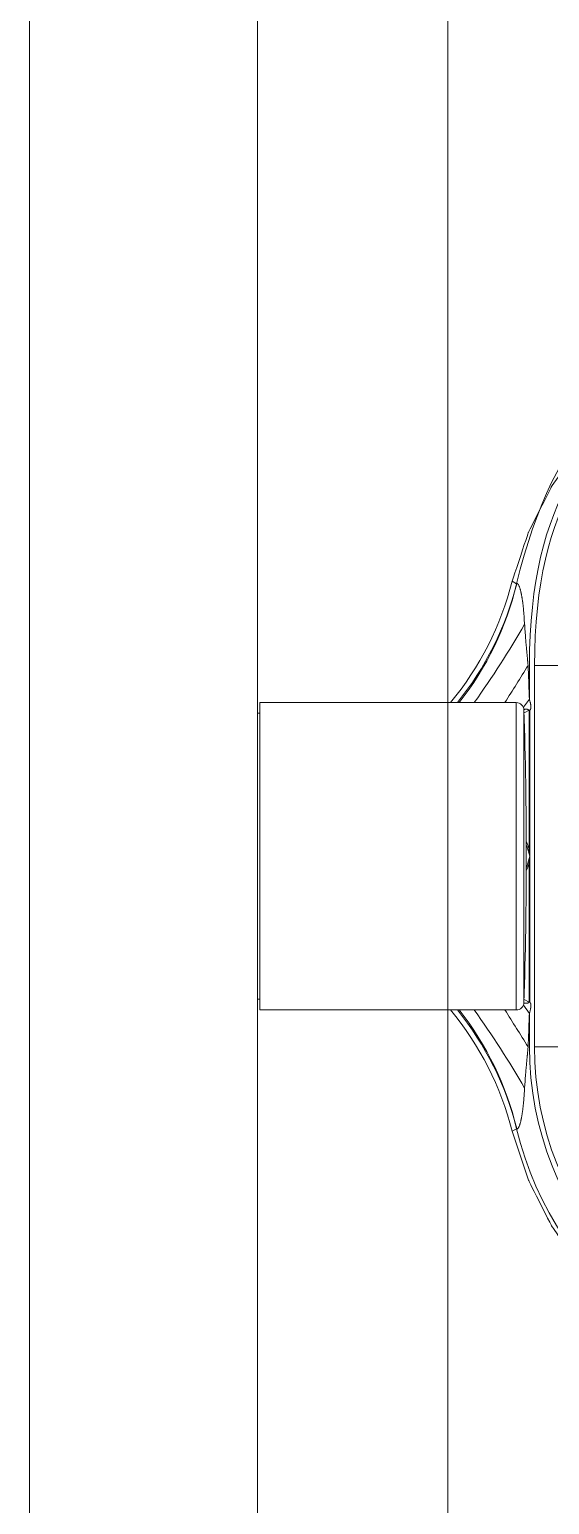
# Model space of a CAD drawing. Header units: millimetres. Extents: x 214 to 1190, y -192 to 1092.
# Drawn here: x 1043.7226 to 1043.791, y 63.2651 to 63.4589 of the extents above; entities that cross this region are included whole.
import ezdxf

# ---------------------------------------------------------------- set-up
doc = ezdxf.new("R2010")
doc.units = ezdxf.units.MM
doc.layers.add('I-ARQ', color=8, linetype='Continuous', lineweight=0)

msp = doc.modelspace()

# ---------------------------------------------------------------- linework, layer by layer
at = {"layer": 'I-ARQ'}
for p, q in [((1043.72263, 62.6403), (1043.72263, 64.0003)), ((1043.75263, 62.6403), (1043.75263, 64.0003)), ((1043.77763, 64.0003), (1043.77763, 62.6403))]:
    msp.add_line(p, q, dxfattribs=at)
at = {"layer": 'I-ARQ', "lineweight": 5}
for points, knots in [([(1043.83071, 63.4213), (1043.83071, 63.4213), (1043.82396, 63.42077), (1043.82396, 63.42077), (1043.82396, 63.42077), (1043.82396, 63.42077), (1043.81736, 63.41926), (1043.81736, 63.41926), (1043.81736, 63.41926), (1043.81736, 63.41926), (1043.81105, 63.4168), (1043.81105, 63.4168), (1043.81105, 63.4168), (1043.81105, 63.4168), (1043.80517, 63.41346), (1043.80517, 63.41346), (1043.80517, 63.41346), (1043.80517, 63.41346), (1043.79984, 63.40929), (1043.79984, 63.40929), (1043.79984, 63.40929), (1043.79984, 63.40929), (1043.79518, 63.4044), (1043.79518, 63.4044), (1043.79518, 63.4044), (1043.79518, 63.4044), (1043.79129, 63.39887), (1043.79129, 63.39887), (1043.79129, 63.39887), (1043.79129, 63.39887), (1043.78824, 63.39284), (1043.78824, 63.39284), (1043.78824, 63.39284), (1043.78824, 63.39284), (1043.78611, 63.38644), (1043.78611, 63.38644)], [0, 0, 0, 0, 0.111111, 0.111111, 0.111111, 0.166667, 0.222222, 0.222222, 0.222222, 0.277778, 0.333333, 0.333333, 0.333333, 0.388889, 0.444444, 0.444444, 0.444444, 0.5, 0.555556, 0.555556, 0.555556, 0.611111, 0.666667, 0.666667, 0.666667, 0.722222, 0.777778, 0.777778, 0.777778, 0.833333, 0.888889, 0.888889, 0.888889, 0.944444, 1, 1, 1, 1]), ([(1043.87544, 63.38266), (1043.87197, 63.40392), (1043.854, 63.4198), (1043.83247, 63.42064), (1043.83247, 63.42064), (1043.81094, 63.42148), (1043.7918, 63.40704), (1043.78668, 63.38611)], [0, 0, 0, 0, 0.5, 0.5, 0.5, 0.75, 1, 1, 1, 1]), ([(1043.87249, 63.38218), (1043.86893, 63.40394), (1043.84927, 63.41932), (1043.82729, 63.41754), (1043.82729, 63.41754), (1043.80531, 63.41576), (1043.78838, 63.3974), (1043.78838, 63.37535)], [0, 0, 0, 0, 0.5, 0.5, 0.5, 0.75, 1, 1, 1, 1]), ([(1043.87174, 63.38258), (1043.86799, 63.40386), (1043.8486, 63.41874), (1043.82708, 63.41685), (1043.82708, 63.41685), (1043.80556, 63.41497), (1043.78905, 63.39695), (1043.78905, 63.37535)], [0, 0, 0, 0, 0.5, 0.5, 0.5, 0.75, 1, 1, 1, 1]), ([(1043.7867, 63.38609), (1043.7867, 63.38609), (1043.7867, 63.38609), (1043.7867, 63.38609), (1043.7867, 63.38609), (1043.7867, 63.38609), (1043.78669, 63.38609), (1043.78669, 63.38609), (1043.78669, 63.38609), (1043.78669, 63.38609), (1043.78669, 63.38609), (1043.78669, 63.38609), (1043.78669, 63.38609), (1043.78669, 63.38609), (1043.78669, 63.38609), (1043.78669, 63.38609), (1043.78669, 63.38609), (1043.78669, 63.38609), (1043.78669, 63.38609), (1043.78669, 63.38609), (1043.78669, 63.38609), (1043.78669, 63.38609), (1043.78669, 63.38609), (1043.78669, 63.38609), (1043.78669, 63.38609), (1043.78669, 63.38609), (1043.78669, 63.3861), (1043.78669, 63.3861), (1043.78669, 63.3861), (1043.78669, 63.3861), (1043.78668, 63.38611), (1043.78668, 63.38611)], [0, 0, 0, 0, 0.125, 0.125, 0.125, 0.1875, 0.25, 0.25, 0.25, 0.3125, 0.375, 0.375, 0.375, 0.4375, 0.5, 0.5, 0.5, 0.5625, 0.625, 0.625, 0.625, 0.6875, 0.75, 0.75, 0.75, 0.8125, 0.875, 0.875, 0.875, 0.9375, 1, 1, 1, 1]), ([(1043.78775, 63.38078), (1043.78775, 63.38078), (1043.7877, 63.38145), (1043.7877, 63.38145), (1043.7877, 63.38145), (1043.7877, 63.38145), (1043.78765, 63.38209), (1043.78765, 63.38209), (1043.78765, 63.38209), (1043.78765, 63.38209), (1043.78762, 63.3825), (1043.78762, 63.3825), (1043.78762, 63.3825), (1043.78762, 63.3825), (1043.78758, 63.38291), (1043.78758, 63.38291), (1043.78758, 63.38291), (1043.78758, 63.38291), (1043.78754, 63.38331), (1043.78754, 63.38331), (1043.78754, 63.38331), (1043.78754, 63.38331), (1043.78749, 63.3837), (1043.78749, 63.3837), (1043.78749, 63.3837), (1043.78749, 63.3837), (1043.78746, 63.38388), (1043.78746, 63.38388), (1043.78746, 63.38388), (1043.78746, 63.38388), (1043.78743, 63.38407), (1043.78743, 63.38407), (1043.78743, 63.38407), (1043.78743, 63.38407), (1043.78741, 63.38426), (1043.78741, 63.38426), (1043.78741, 63.38426), (1043.78741, 63.38426), (1043.78737, 63.38444), (1043.78737, 63.38444), (1043.78737, 63.38444), (1043.78737, 63.38444), (1043.78734, 63.38461), (1043.78734, 63.38461), (1043.78734, 63.38461), (1043.78734, 63.38461), (1043.78731, 63.38478), (1043.78731, 63.38478), (1043.78731, 63.38478), (1043.78731, 63.38478), (1043.78727, 63.38495), (1043.78727, 63.38495), (1043.78727, 63.38495), (1043.78727, 63.38495), (1043.78724, 63.38511), (1043.78724, 63.38511), (1043.78724, 63.38511), (1043.78724, 63.38511), (1043.7872, 63.38526), (1043.7872, 63.38526), (1043.7872, 63.38526), (1043.7872, 63.38526), (1043.78716, 63.38541), (1043.78716, 63.38541), (1043.78716, 63.38541), (1043.78716, 63.38541), (1043.78711, 63.38554), (1043.78711, 63.38554), (1043.78711, 63.38554), (1043.78711, 63.38554), (1043.78707, 63.38567), (1043.78707, 63.38567), (1043.78707, 63.38567), (1043.78707, 63.38567), (1043.78703, 63.38578), (1043.78703, 63.38578), (1043.78703, 63.38578), (1043.78703, 63.38578), (1043.78698, 63.38588), (1043.78698, 63.38588), (1043.78698, 63.38588), (1043.78698, 63.38588), (1043.78696, 63.38592), (1043.78696, 63.38592), (1043.78696, 63.38592), (1043.78696, 63.38592), (1043.78694, 63.38596), (1043.78694, 63.38596), (1043.78694, 63.38596), (1043.78694, 63.38596), (1043.78692, 63.386), (1043.78692, 63.386), (1043.78692, 63.386), (1043.78692, 63.386), (1043.78689, 63.38603), (1043.78689, 63.38603), (1043.78689, 63.38603), (1043.78689, 63.38603), (1043.78687, 63.38606), (1043.78687, 63.38606), (1043.78687, 63.38606), (1043.78687, 63.38606), (1043.78685, 63.38608), (1043.78685, 63.38608), (1043.78685, 63.38608), (1043.78685, 63.38608), (1043.78683, 63.3861), (1043.78683, 63.3861), (1043.78683, 63.3861), (1043.78683, 63.3861), (1043.78681, 63.38611), (1043.78681, 63.38611), (1043.78681, 63.38611), (1043.78681, 63.38611), (1043.78679, 63.38612), (1043.78679, 63.38612), (1043.78679, 63.38612), (1043.78679, 63.38612), (1043.78677, 63.38613), (1043.78677, 63.38613), (1043.78677, 63.38613), (1043.78677, 63.38613), (1043.78675, 63.38613), (1043.78675, 63.38613), (1043.78675, 63.38613), (1043.78675, 63.38613), (1043.78673, 63.38612), (1043.78673, 63.38612), (1043.78673, 63.38612), (1043.78673, 63.38612), (1043.78672, 63.38611), (1043.78672, 63.38611), (1043.78672, 63.38611), (1043.78672, 63.38611), (1043.7867, 63.38609), (1043.7867, 63.38609)], [0, 0, 0, 0, 0.029412, 0.029412, 0.029412, 0.044118, 0.058824, 0.058824, 0.058824, 0.073529, 0.088235, 0.088235, 0.088235, 0.102941, 0.117647, 0.117647, 0.117647, 0.132353, 0.147059, 0.147059, 0.147059, 0.161765, 0.176471, 0.176471, 0.176471, 0.191176, 0.205882, 0.205882, 0.205882, 0.220588, 0.235294, 0.235294, 0.235294, 0.25, 0.264706, 0.264706, 0.264706, 0.279412, 0.294118, 0.294118, 0.294118, 0.308824, 0.323529, 0.323529, 0.323529, 0.338235, 0.352941, 0.352941, 0.352941, 0.367647, 0.382353, 0.382353, 0.382353, 0.397059, 0.411765, 0.411765, 0.411765, 0.426471, 0.441176, 0.441176, 0.441176, 0.455882, 0.470588, 0.470588, 0.470588, 0.485294, 0.5, 0.5, 0.5, 0.514706, 0.529412, 0.529412, 0.529412, 0.544118, 0.558824, 0.558824, 0.558824, 0.573529, 0.588235, 0.588235, 0.588235, 0.602941, 0.617647, 0.617647, 0.617647, 0.632353, 0.647059, 0.647059, 0.647059, 0.661765, 0.676471, 0.676471, 0.676471, 0.691176, 0.705882, 0.705882, 0.705882, 0.720588, 0.735294, 0.735294, 0.735294, 0.75, 0.764706, 0.764706, 0.764706, 0.779412, 0.794118, 0.794118, 0.794118, 0.808824, 0.823529, 0.823529, 0.823529, 0.838235, 0.852941, 0.852941, 0.852941, 0.867647, 0.882353, 0.882353, 0.882353, 0.897059, 0.911765, 0.911765, 0.911765, 0.926471, 0.941176, 0.941176, 0.941176, 0.955882, 0.970588, 0.970588, 0.970588, 0.985294, 1, 1, 1, 1]), ([(1043.7882, 63.37535), (1043.7882, 63.37535), (1043.78818, 63.37564), (1043.78818, 63.37564), (1043.78818, 63.37564), (1043.78818, 63.37564), (1043.78815, 63.37592), (1043.78815, 63.37592), (1043.78815, 63.37592), (1043.78815, 63.37592), (1043.78813, 63.37621), (1043.78813, 63.37621), (1043.78813, 63.37621), (1043.78813, 63.37621), (1043.7881, 63.3765), (1043.7881, 63.3765), (1043.7881, 63.3765), (1043.7881, 63.3765), (1043.78807, 63.37679), (1043.78807, 63.37679), (1043.78807, 63.37679), (1043.78807, 63.37679), (1043.78805, 63.37699), (1043.78805, 63.37699), (1043.78805, 63.37699), (1043.78805, 63.37699), (1043.78801, 63.37741), (1043.78801, 63.37741), (1043.78801, 63.37741), (1043.78801, 63.37741), (1043.78794, 63.37814), (1043.78794, 63.37814), (1043.78794, 63.37814), (1043.78794, 63.37814), (1043.78787, 63.37896), (1043.78787, 63.37896), (1043.78787, 63.37896), (1043.78787, 63.37896), (1043.78781, 63.37986), (1043.78781, 63.37986), (1043.78781, 63.37986), (1043.78781, 63.37986), (1043.78775, 63.38078), (1043.78775, 63.38078)], [0, 0, 0, 0, 0.090909, 0.090909, 0.090909, 0.136364, 0.181818, 0.181818, 0.181818, 0.227273, 0.272727, 0.272727, 0.272727, 0.318182, 0.363636, 0.363636, 0.363636, 0.409091, 0.454545, 0.454545, 0.454545, 0.5, 0.545455, 0.545455, 0.545455, 0.590909, 0.636364, 0.636364, 0.636364, 0.681818, 0.727273, 0.727273, 0.727273, 0.772727, 0.818182, 0.818182, 0.818182, 0.863636, 0.909091, 0.909091, 0.909091, 0.954545, 1, 1, 1, 1]), ([(1043.78838, 63.37096), (1043.78838, 63.37096), (1043.78836, 63.37128), (1043.78836, 63.37128), (1043.78836, 63.37128), (1043.78836, 63.37128), (1043.78835, 63.3716), (1043.78835, 63.3716), (1043.78835, 63.3716), (1043.78835, 63.3716), (1043.78834, 63.37182), (1043.78834, 63.37182), (1043.78834, 63.37182), (1043.78834, 63.37182), (1043.78832, 63.37224), (1043.78832, 63.37224), (1043.78832, 63.37224), (1043.78832, 63.37224), (1043.7883, 63.37288), (1043.7883, 63.37288), (1043.7883, 63.37288), (1043.7883, 63.37288), (1043.78828, 63.37351), (1043.78828, 63.37351), (1043.78828, 63.37351), (1043.78828, 63.37351), (1043.78826, 63.37413), (1043.78826, 63.37413), (1043.78826, 63.37413), (1043.78826, 63.37413), (1043.78823, 63.37475), (1043.78823, 63.37475), (1043.78823, 63.37475), (1043.78823, 63.37475), (1043.78821, 63.37505), (1043.78821, 63.37505), (1043.78821, 63.37505), (1043.78821, 63.37505), (1043.7882, 63.37535), (1043.7882, 63.37535)], [0, 0, 0, 0, 0.1, 0.1, 0.1, 0.15, 0.2, 0.2, 0.2, 0.25, 0.3, 0.3, 0.3, 0.35, 0.4, 0.4, 0.4, 0.45, 0.5, 0.5, 0.5, 0.55, 0.6, 0.6, 0.6, 0.65, 0.7, 0.7, 0.7, 0.75, 0.8, 0.8, 0.8, 0.85, 0.9, 0.9, 0.9, 0.95, 1, 1, 1, 1]), ([(1043.78844, 63.36949), (1043.78844, 63.36949), (1043.78846, 63.36952), (1043.78846, 63.36952), (1043.78846, 63.36952), (1043.78846, 63.36952), (1043.78849, 63.36955), (1043.78849, 63.36955), (1043.78849, 63.36955), (1043.78849, 63.36955), (1043.78851, 63.36958), (1043.78851, 63.36958), (1043.78851, 63.36958), (1043.78851, 63.36958), (1043.78853, 63.36961), (1043.78853, 63.36961), (1043.78853, 63.36961), (1043.78853, 63.36961), (1043.78854, 63.36965), (1043.78854, 63.36965), (1043.78854, 63.36965), (1043.78854, 63.36965), (1043.78856, 63.36969), (1043.78856, 63.36969), (1043.78856, 63.36969), (1043.78856, 63.36969), (1043.78857, 63.36973), (1043.78857, 63.36973), (1043.78857, 63.36973), (1043.78857, 63.36973), (1043.78857, 63.36977), (1043.78857, 63.36977), (1043.78857, 63.36977), (1043.78857, 63.36977), (1043.78858, 63.36981), (1043.78858, 63.36981), (1043.78858, 63.36981), (1043.78858, 63.36981), (1043.78858, 63.36986), (1043.78858, 63.36986), (1043.78858, 63.36986), (1043.78858, 63.36986), (1043.78858, 63.36994), (1043.78858, 63.36994), (1043.78858, 63.36994), (1043.78858, 63.36994), (1043.78858, 63.37003), (1043.78858, 63.37003), (1043.78858, 63.37003), (1043.78858, 63.37003), (1043.78857, 63.37011), (1043.78857, 63.37011), (1043.78857, 63.37011), (1043.78857, 63.37011), (1043.78855, 63.3702), (1043.78855, 63.3702), (1043.78855, 63.3702), (1043.78855, 63.3702), (1043.78854, 63.37028), (1043.78854, 63.37028), (1043.78854, 63.37028), (1043.78854, 63.37028), (1043.78851, 63.37043), (1043.78851, 63.37043), (1043.78851, 63.37043), (1043.78851, 63.37043), (1043.78845, 63.37066), (1043.78845, 63.37066), (1043.78845, 63.37066), (1043.78845, 63.37066), (1043.78838, 63.37096), (1043.78838, 63.37096)], [0, 0, 0, 0, 0.055556, 0.055556, 0.055556, 0.083333, 0.111111, 0.111111, 0.111111, 0.138889, 0.166667, 0.166667, 0.166667, 0.194444, 0.222222, 0.222222, 0.222222, 0.25, 0.277778, 0.277778, 0.277778, 0.305556, 0.333333, 0.333333, 0.333333, 0.361111, 0.388889, 0.388889, 0.388889, 0.416667, 0.444444, 0.444444, 0.444444, 0.472222, 0.5, 0.5, 0.5, 0.527778, 0.555556, 0.555556, 0.555556, 0.583333, 0.611111, 0.611111, 0.611111, 0.638889, 0.666667, 0.666667, 0.666667, 0.694444, 0.722222, 0.722222, 0.722222, 0.75, 0.777778, 0.777778, 0.777778, 0.805556, 0.833333, 0.833333, 0.833333, 0.861111, 0.888889, 0.888889, 0.888889, 0.916667, 0.944444, 0.944444, 0.944444, 0.972222, 1, 1, 1, 1]), ([(1043.78833, 63.36949), (1043.78833, 63.36949), (1043.78832, 63.3695), (1043.78832, 63.3695), (1043.78832, 63.3695), (1043.78832, 63.3695), (1043.78829, 63.36952), (1043.78829, 63.36952), (1043.78829, 63.36952), (1043.78829, 63.36952), (1043.78826, 63.36954), (1043.78826, 63.36954), (1043.78826, 63.36954), (1043.78826, 63.36954), (1043.78822, 63.36956), (1043.78822, 63.36956), (1043.78822, 63.36956), (1043.78822, 63.36956), (1043.78818, 63.36958), (1043.78818, 63.36958), (1043.78818, 63.36958), (1043.78818, 63.36958), (1043.78814, 63.3696), (1043.78814, 63.3696), (1043.78814, 63.3696), (1043.78814, 63.3696), (1043.78811, 63.36961), (1043.78811, 63.36961), (1043.78811, 63.36961), (1043.78811, 63.36961), (1043.78807, 63.36962), (1043.78807, 63.36962), (1043.78807, 63.36962), (1043.78807, 63.36962), (1043.78802, 63.36963), (1043.78802, 63.36963), (1043.78802, 63.36963), (1043.78802, 63.36963), (1043.78798, 63.36963), (1043.78798, 63.36963), (1043.78798, 63.36963), (1043.78798, 63.36963), (1043.78793, 63.36963), (1043.78793, 63.36963), (1043.78793, 63.36963), (1043.78793, 63.36963), (1043.78789, 63.36962), (1043.78789, 63.36962), (1043.78789, 63.36962), (1043.78789, 63.36962), (1043.78784, 63.36962), (1043.78784, 63.36962), (1043.78784, 63.36962), (1043.78784, 63.36962), (1043.7878, 63.36961), (1043.7878, 63.36961), (1043.7878, 63.36961), (1043.7878, 63.36961), (1043.7877, 63.36959), (1043.7877, 63.36959), (1043.7877, 63.36959), (1043.7877, 63.36959), (1043.78765, 63.36958), (1043.78765, 63.36958)], [0, 0, 0, 0, 0.0625, 0.0625, 0.0625, 0.09375, 0.125, 0.125, 0.125, 0.15625, 0.1875, 0.1875, 0.1875, 0.21875, 0.25, 0.25, 0.25, 0.28125, 0.3125, 0.3125, 0.3125, 0.34375, 0.375, 0.375, 0.375, 0.40625, 0.4375, 0.4375, 0.4375, 0.46875, 0.5, 0.5, 0.5, 0.53125, 0.5625, 0.5625, 0.5625, 0.59375, 0.625, 0.625, 0.625, 0.65625, 0.6875, 0.6875, 0.6875, 0.71875, 0.75, 0.75, 0.75, 0.78125, 0.8125, 0.8125, 0.8125, 0.84375, 0.875, 0.875, 0.875, 0.90625, 0.9375, 0.9375, 0.9375, 0.96875, 1, 1, 1, 1]), ([(1043.78834, 63.35125), (1043.78834, 63.35125), (1043.78834, 63.36299), (1043.78834, 63.36299), (1043.78834, 63.36299), (1043.78834, 63.36299), (1043.78834, 63.36742), (1043.78834, 63.36742), (1043.78834, 63.36742), (1043.78834, 63.36742), (1043.78834, 63.36847), (1043.78834, 63.36847), (1043.78834, 63.36847), (1043.78834, 63.36847), (1043.78834, 63.36898), (1043.78834, 63.36898), (1043.78834, 63.36898), (1043.78834, 63.36898), (1043.78834, 63.36923), (1043.78834, 63.36923), (1043.78834, 63.36923), (1043.78834, 63.36923), (1043.78834, 63.36936), (1043.78834, 63.36936), (1043.78834, 63.36936), (1043.78834, 63.36936), (1043.78834, 63.36942), (1043.78834, 63.36942), (1043.78834, 63.36942), (1043.78834, 63.36942), (1043.78834, 63.36944), (1043.78834, 63.36944), (1043.78834, 63.36944), (1043.78834, 63.36944), (1043.78833, 63.36949), (1043.78833, 63.36949)], [0, 0, 0, 0, 0.111111, 0.111111, 0.111111, 0.166667, 0.222222, 0.222222, 0.222222, 0.277778, 0.333333, 0.333333, 0.333333, 0.388889, 0.444444, 0.444444, 0.444444, 0.5, 0.555556, 0.555556, 0.555556, 0.611111, 0.666667, 0.666667, 0.666667, 0.722222, 0.777778, 0.777778, 0.777778, 0.833333, 0.888889, 0.888889, 0.888889, 0.944444, 1, 1, 1, 1]), ([(1043.78843, 63.3503), (1043.78843, 63.3503), (1043.78843, 63.36263), (1043.78843, 63.36263), (1043.78843, 63.36263), (1043.78843, 63.36263), (1043.78843, 63.36731), (1043.78843, 63.36731), (1043.78843, 63.36731), (1043.78843, 63.36731), (1043.78843, 63.36842), (1043.78843, 63.36842), (1043.78843, 63.36842), (1043.78843, 63.36842), (1043.78843, 63.36896), (1043.78843, 63.36896), (1043.78843, 63.36896), (1043.78843, 63.36896), (1043.78843, 63.36922), (1043.78843, 63.36922), (1043.78843, 63.36922), (1043.78843, 63.36922), (1043.78843, 63.36935), (1043.78843, 63.36935), (1043.78843, 63.36935), (1043.78843, 63.36935), (1043.78843, 63.36942), (1043.78843, 63.36942), (1043.78843, 63.36942), (1043.78843, 63.36942), (1043.78843, 63.36944), (1043.78843, 63.36944), (1043.78843, 63.36944), (1043.78843, 63.36944), (1043.78844, 63.36949), (1043.78844, 63.36949)], [0, 0, 0, 0, 0.111111, 0.111111, 0.111111, 0.166667, 0.222222, 0.222222, 0.222222, 0.277778, 0.333333, 0.333333, 0.333333, 0.388889, 0.444444, 0.444444, 0.444444, 0.5, 0.555556, 0.555556, 0.555556, 0.611111, 0.666667, 0.666667, 0.666667, 0.722222, 0.777778, 0.777778, 0.777778, 0.833333, 0.888889, 0.888889, 0.888889, 0.944444, 1, 1, 1, 1]), ([(1043.75263, 63.35778), (1043.75263, 63.35778), (1043.75263, 63.35778), (1043.75263, 63.35778), (1043.75263, 63.35778), (1043.75263, 63.35778), (1043.75263, 63.35778), (1043.75263, 63.35778), (1043.75263, 63.35778), (1043.75263, 63.35778), (1043.75263, 63.35778), (1043.75263, 63.35778), (1043.75263, 63.35778), (1043.75263, 63.35778), (1043.75263, 63.35778), (1043.75263, 63.35778), (1043.75263, 63.35778), (1043.75263, 63.35778), (1043.75263, 63.35778), (1043.75263, 63.35778), (1043.75263, 63.35778), (1043.75263, 63.35778), (1043.75263, 63.35778), (1043.75263, 63.35778), (1043.75263, 63.35778), (1043.75263, 63.35778), (1043.75263, 63.35778), (1043.75263, 63.35778), (1043.75263, 63.35778), (1043.75263, 63.35778), (1043.75263, 63.35778), (1043.75263, 63.35778), (1043.75263, 63.35778), (1043.75263, 63.35778), (1043.75263, 63.35778), (1043.75263, 63.35778)], [0, 0, 0, 0, 0.111111, 0.111111, 0.111111, 0.166667, 0.222222, 0.222222, 0.222222, 0.277778, 0.333333, 0.333333, 0.333333, 0.388889, 0.444444, 0.444444, 0.444444, 0.5, 0.555556, 0.555556, 0.555556, 0.611111, 0.666667, 0.666667, 0.666667, 0.722222, 0.777778, 0.777778, 0.777778, 0.833333, 0.888889, 0.888889, 0.888889, 0.944444, 1, 1, 1, 1]), ([(1043.78833, 63.33112), (1043.78833, 63.33112), (1043.78834, 63.33115), (1043.78834, 63.33115), (1043.78834, 63.33115), (1043.78834, 63.33115), (1043.78834, 63.33117), (1043.78834, 63.33117), (1043.78834, 63.33117), (1043.78834, 63.33117), (1043.78834, 63.33122), (1043.78834, 63.33122), (1043.78834, 63.33122), (1043.78834, 63.33122), (1043.78834, 63.33132), (1043.78834, 63.33132), (1043.78834, 63.33132), (1043.78834, 63.33132), (1043.78834, 63.33153), (1043.78834, 63.33153), (1043.78834, 63.33153), (1043.78834, 63.33153), (1043.78834, 63.33194), (1043.78834, 63.33194), (1043.78834, 63.33194), (1043.78834, 63.33194), (1043.78834, 63.33277), (1043.78834, 63.33277), (1043.78834, 63.33277), (1043.78834, 63.33277), (1043.78834, 63.33626), (1043.78834, 63.33626), (1043.78834, 63.33626), (1043.78834, 63.33626), (1043.78834, 63.34936), (1043.78834, 63.34936)], [0, 0, 0, 0, 0.111111, 0.111111, 0.111111, 0.166667, 0.222222, 0.222222, 0.222222, 0.277778, 0.333333, 0.333333, 0.333333, 0.388889, 0.444444, 0.444444, 0.444444, 0.5, 0.555556, 0.555556, 0.555556, 0.611111, 0.666667, 0.666667, 0.666667, 0.722222, 0.777778, 0.777778, 0.777778, 0.833333, 0.888889, 0.888889, 0.888889, 0.944444, 1, 1, 1, 1]), ([(1043.78844, 63.33112), (1043.78844, 63.33112), (1043.78843, 63.33116), (1043.78843, 63.33116), (1043.78843, 63.33116), (1043.78843, 63.33116), (1043.78843, 63.33118), (1043.78843, 63.33118), (1043.78843, 63.33118), (1043.78843, 63.33118), (1043.78843, 63.33123), (1043.78843, 63.33123), (1043.78843, 63.33123), (1043.78843, 63.33123), (1043.78843, 63.33133), (1043.78843, 63.33133), (1043.78843, 63.33133), (1043.78843, 63.33133), (1043.78843, 63.33154), (1043.78843, 63.33154), (1043.78843, 63.33154), (1043.78843, 63.33154), (1043.78843, 63.33198), (1043.78843, 63.33198), (1043.78843, 63.33198), (1043.78843, 63.33198), (1043.78843, 63.33285), (1043.78843, 63.33285), (1043.78843, 63.33285), (1043.78843, 63.33285), (1043.78843, 63.33652), (1043.78843, 63.33652), (1043.78843, 63.33652), (1043.78843, 63.33652), (1043.78843, 63.3503), (1043.78843, 63.3503)], [0, 0, 0, 0, 0.111111, 0.111111, 0.111111, 0.166667, 0.222222, 0.222222, 0.222222, 0.277778, 0.333333, 0.333333, 0.333333, 0.388889, 0.444444, 0.444444, 0.444444, 0.5, 0.555556, 0.555556, 0.555556, 0.611111, 0.666667, 0.666667, 0.666667, 0.722222, 0.777778, 0.777778, 0.777778, 0.833333, 0.888889, 0.888889, 0.888889, 0.944444, 1, 1, 1, 1]), ([(1043.78765, 63.33103), (1043.78765, 63.33103), (1043.78774, 63.33101), (1043.78774, 63.33101), (1043.78774, 63.33101), (1043.78774, 63.33101), (1043.78782, 63.33099), (1043.78782, 63.33099), (1043.78782, 63.33099), (1043.78782, 63.33099), (1043.78786, 63.33098), (1043.78786, 63.33098), (1043.78786, 63.33098), (1043.78786, 63.33098), (1043.7879, 63.33098), (1043.7879, 63.33098), (1043.7879, 63.33098), (1043.7879, 63.33098), (1043.78794, 63.33098), (1043.78794, 63.33098), (1043.78794, 63.33098), (1043.78794, 63.33098), (1043.78798, 63.33098), (1043.78798, 63.33098), (1043.78798, 63.33098), (1043.78798, 63.33098), (1043.78802, 63.33098), (1043.78802, 63.33098), (1043.78802, 63.33098), (1043.78802, 63.33098), (1043.78806, 63.33098), (1043.78806, 63.33098), (1043.78806, 63.33098), (1043.78806, 63.33098), (1043.7881, 63.33099), (1043.7881, 63.33099), (1043.7881, 63.33099), (1043.7881, 63.33099), (1043.78813, 63.331), (1043.78813, 63.331), (1043.78813, 63.331), (1043.78813, 63.331), (1043.78817, 63.33101), (1043.78817, 63.33101), (1043.78817, 63.33101), (1043.78817, 63.33101), (1043.7882, 63.33103), (1043.7882, 63.33103), (1043.7882, 63.33103), (1043.7882, 63.33103), (1043.78823, 63.33105), (1043.78823, 63.33105), (1043.78823, 63.33105), (1043.78823, 63.33105), (1043.78826, 63.33107), (1043.78826, 63.33107), (1043.78826, 63.33107), (1043.78826, 63.33107), (1043.7883, 63.33109), (1043.7883, 63.33109), (1043.7883, 63.33109), (1043.7883, 63.33109), (1043.78832, 63.33111), (1043.78832, 63.33111), (1043.78832, 63.33111), (1043.78832, 63.33111), (1043.78833, 63.33112), (1043.78833, 63.33112)], [0, 0, 0, 0, 0.058824, 0.058824, 0.058824, 0.088235, 0.117647, 0.117647, 0.117647, 0.147059, 0.176471, 0.176471, 0.176471, 0.205882, 0.235294, 0.235294, 0.235294, 0.264706, 0.294118, 0.294118, 0.294118, 0.323529, 0.352941, 0.352941, 0.352941, 0.382353, 0.411765, 0.411765, 0.411765, 0.441176, 0.470588, 0.470588, 0.470588, 0.5, 0.529412, 0.529412, 0.529412, 0.558824, 0.588235, 0.588235, 0.588235, 0.617647, 0.647059, 0.647059, 0.647059, 0.676471, 0.705882, 0.705882, 0.705882, 0.735294, 0.764706, 0.764706, 0.764706, 0.794118, 0.823529, 0.823529, 0.823529, 0.852941, 0.882353, 0.882353, 0.882353, 0.911765, 0.941176, 0.941176, 0.941176, 0.970588, 1, 1, 1, 1]), ([(1043.78838, 63.32965), (1043.78838, 63.32965), (1043.78847, 63.33001), (1043.78847, 63.33001), (1043.78847, 63.33001), (1043.78847, 63.33001), (1043.78852, 63.33022), (1043.78852, 63.33022), (1043.78852, 63.33022), (1043.78852, 63.33022), (1043.78854, 63.33035), (1043.78854, 63.33035), (1043.78854, 63.33035), (1043.78854, 63.33035), (1043.78857, 63.33048), (1043.78857, 63.33048), (1043.78857, 63.33048), (1043.78857, 63.33048), (1043.78858, 63.33057), (1043.78858, 63.33057), (1043.78858, 63.33057), (1043.78858, 63.33057), (1043.78858, 63.33066), (1043.78858, 63.33066), (1043.78858, 63.33066), (1043.78858, 63.33066), (1043.78858, 63.33071), (1043.78858, 63.33071), (1043.78858, 63.33071), (1043.78858, 63.33071), (1043.78858, 63.33076), (1043.78858, 63.33076), (1043.78858, 63.33076), (1043.78858, 63.33076), (1043.78858, 63.3308), (1043.78858, 63.3308), (1043.78858, 63.3308), (1043.78858, 63.3308), (1043.78857, 63.33085), (1043.78857, 63.33085), (1043.78857, 63.33085), (1043.78857, 63.33085), (1043.78856, 63.33089), (1043.78856, 63.33089), (1043.78856, 63.33089), (1043.78856, 63.33089), (1043.78855, 63.33094), (1043.78855, 63.33094), (1043.78855, 63.33094), (1043.78855, 63.33094), (1043.78853, 63.33098), (1043.78853, 63.33098), (1043.78853, 63.33098), (1043.78853, 63.33098), (1043.78852, 63.33102), (1043.78852, 63.33102), (1043.78852, 63.33102), (1043.78852, 63.33102), (1043.78849, 63.33105), (1043.78849, 63.33105), (1043.78849, 63.33105), (1043.78849, 63.33105), (1043.78847, 63.33108), (1043.78847, 63.33108), (1043.78847, 63.33108), (1043.78847, 63.33108), (1043.78845, 63.3311), (1043.78845, 63.3311), (1043.78845, 63.3311), (1043.78845, 63.3311), (1043.78844, 63.33112), (1043.78844, 63.33112)], [0, 0, 0, 0, 0.055556, 0.055556, 0.055556, 0.083333, 0.111111, 0.111111, 0.111111, 0.138889, 0.166667, 0.166667, 0.166667, 0.194444, 0.222222, 0.222222, 0.222222, 0.25, 0.277778, 0.277778, 0.277778, 0.305556, 0.333333, 0.333333, 0.333333, 0.361111, 0.388889, 0.388889, 0.388889, 0.416667, 0.444444, 0.444444, 0.444444, 0.472222, 0.5, 0.5, 0.5, 0.527778, 0.555556, 0.555556, 0.555556, 0.583333, 0.611111, 0.611111, 0.611111, 0.638889, 0.666667, 0.666667, 0.666667, 0.694444, 0.722222, 0.722222, 0.722222, 0.75, 0.777778, 0.777778, 0.777778, 0.805556, 0.833333, 0.833333, 0.833333, 0.861111, 0.888889, 0.888889, 0.888889, 0.916667, 0.944444, 0.944444, 0.944444, 0.972222, 1, 1, 1, 1]), ([(1043.78838, 63.32965), (1043.78838, 63.32965), (1043.78836, 63.32932), (1043.78836, 63.32932), (1043.78836, 63.32932), (1043.78836, 63.32932), (1043.78835, 63.329), (1043.78835, 63.329), (1043.78835, 63.329), (1043.78835, 63.329), (1043.78834, 63.32879), (1043.78834, 63.32879), (1043.78834, 63.32879), (1043.78834, 63.32879), (1043.78832, 63.32836), (1043.78832, 63.32836), (1043.78832, 63.32836), (1043.78832, 63.32836), (1043.7883, 63.32773), (1043.7883, 63.32773), (1043.7883, 63.32773), (1043.7883, 63.32773), (1043.78828, 63.32709), (1043.78828, 63.32709), (1043.78828, 63.32709), (1043.78828, 63.32709), (1043.78826, 63.32647), (1043.78826, 63.32647), (1043.78826, 63.32647), (1043.78826, 63.32647), (1043.78823, 63.32585), (1043.78823, 63.32585), (1043.78823, 63.32585), (1043.78823, 63.32585), (1043.78821, 63.32555), (1043.78821, 63.32555), (1043.78821, 63.32555), (1043.78821, 63.32555), (1043.7882, 63.32526), (1043.7882, 63.32526)], [0, 0, 0, 0, 0.1, 0.1, 0.1, 0.15, 0.2, 0.2, 0.2, 0.25, 0.3, 0.3, 0.3, 0.35, 0.4, 0.4, 0.4, 0.45, 0.5, 0.5, 0.5, 0.55, 0.6, 0.6, 0.6, 0.65, 0.7, 0.7, 0.7, 0.75, 0.8, 0.8, 0.8, 0.85, 0.9, 0.9, 0.9, 0.95, 1, 1, 1, 1]), ([(1043.78775, 63.31982), (1043.78775, 63.31982), (1043.78781, 63.32075), (1043.78781, 63.32075), (1043.78781, 63.32075), (1043.78781, 63.32075), (1043.78787, 63.32164), (1043.78787, 63.32164), (1043.78787, 63.32164), (1043.78787, 63.32164), (1043.78794, 63.32247), (1043.78794, 63.32247), (1043.78794, 63.32247), (1043.78794, 63.32247), (1043.78801, 63.32319), (1043.78801, 63.32319), (1043.78801, 63.32319), (1043.78801, 63.32319), (1043.78805, 63.32361), (1043.78805, 63.32361), (1043.78805, 63.32361), (1043.78805, 63.32361), (1043.78807, 63.32382), (1043.78807, 63.32382), (1043.78807, 63.32382), (1043.78807, 63.32382), (1043.7881, 63.32411), (1043.7881, 63.32411), (1043.7881, 63.32411), (1043.7881, 63.32411), (1043.78813, 63.32439), (1043.78813, 63.32439), (1043.78813, 63.32439), (1043.78813, 63.32439), (1043.78815, 63.32468), (1043.78815, 63.32468), (1043.78815, 63.32468), (1043.78815, 63.32468), (1043.78818, 63.32497), (1043.78818, 63.32497), (1043.78818, 63.32497), (1043.78818, 63.32497), (1043.7882, 63.32526), (1043.7882, 63.32526)], [0, 0, 0, 0, 0.090909, 0.090909, 0.090909, 0.136364, 0.181818, 0.181818, 0.181818, 0.227273, 0.272727, 0.272727, 0.272727, 0.318182, 0.363636, 0.363636, 0.363636, 0.409091, 0.454545, 0.454545, 0.454545, 0.5, 0.545455, 0.545455, 0.545455, 0.590909, 0.636364, 0.636364, 0.636364, 0.681818, 0.727273, 0.727273, 0.727273, 0.772727, 0.818182, 0.818182, 0.818182, 0.863636, 0.909091, 0.909091, 0.909091, 0.954545, 1, 1, 1, 1]), ([(1043.78838, 63.32526), (1043.78838, 63.30321), (1043.80531, 63.28485), (1043.82729, 63.28306), (1043.82729, 63.28306), (1043.84927, 63.28128), (1043.86893, 63.29667), (1043.87249, 63.31843)], [0, 0, 0, 0, 0.5, 0.5, 0.5, 0.75, 1, 1, 1, 1]), ([(1043.78905, 63.32526), (1043.78905, 63.30365), (1043.80556, 63.28563), (1043.82708, 63.28375), (1043.82708, 63.28375), (1043.8486, 63.28187), (1043.86799, 63.29675), (1043.87174, 63.31802)], [0, 0, 0, 0, 0.5, 0.5, 0.5, 0.75, 1, 1, 1, 1]), ([(1043.7867, 63.31451), (1043.7867, 63.31451), (1043.78672, 63.31449), (1043.78672, 63.31449), (1043.78672, 63.31449), (1043.78672, 63.31449), (1043.78673, 63.31448), (1043.78673, 63.31448), (1043.78673, 63.31448), (1043.78673, 63.31448), (1043.78675, 63.31448), (1043.78675, 63.31448), (1043.78675, 63.31448), (1043.78675, 63.31448), (1043.78677, 63.31448), (1043.78677, 63.31448), (1043.78677, 63.31448), (1043.78677, 63.31448), (1043.78679, 63.31448), (1043.78679, 63.31448), (1043.78679, 63.31448), (1043.78679, 63.31448), (1043.78681, 63.31449), (1043.78681, 63.31449), (1043.78681, 63.31449), (1043.78681, 63.31449), (1043.78683, 63.3145), (1043.78683, 63.3145), (1043.78683, 63.3145), (1043.78683, 63.3145), (1043.78685, 63.31452), (1043.78685, 63.31452), (1043.78685, 63.31452), (1043.78685, 63.31452), (1043.78687, 63.31455), (1043.78687, 63.31455), (1043.78687, 63.31455), (1043.78687, 63.31455), (1043.78689, 63.31457), (1043.78689, 63.31457), (1043.78689, 63.31457), (1043.78689, 63.31457), (1043.78691, 63.31461), (1043.78691, 63.31461), (1043.78691, 63.31461), (1043.78691, 63.31461), (1043.78694, 63.31464), (1043.78694, 63.31464), (1043.78694, 63.31464), (1043.78694, 63.31464), (1043.78696, 63.31468), (1043.78696, 63.31468), (1043.78696, 63.31468), (1043.78696, 63.31468), (1043.78698, 63.31472), (1043.78698, 63.31472), (1043.78698, 63.31472), (1043.78698, 63.31472), (1043.78702, 63.31482), (1043.78702, 63.31482), (1043.78702, 63.31482), (1043.78702, 63.31482), (1043.78707, 63.31494), (1043.78707, 63.31494), (1043.78707, 63.31494), (1043.78707, 63.31494), (1043.78711, 63.31506), (1043.78711, 63.31506), (1043.78711, 63.31506), (1043.78711, 63.31506), (1043.78716, 63.3152), (1043.78716, 63.3152), (1043.78716, 63.3152), (1043.78716, 63.3152), (1043.7872, 63.31534), (1043.7872, 63.31534), (1043.7872, 63.31534), (1043.7872, 63.31534), (1043.78724, 63.31549), (1043.78724, 63.31549), (1043.78724, 63.31549), (1043.78724, 63.31549), (1043.78727, 63.31565), (1043.78727, 63.31565), (1043.78727, 63.31565), (1043.78727, 63.31565), (1043.78731, 63.31582), (1043.78731, 63.31582), (1043.78731, 63.31582), (1043.78731, 63.31582), (1043.78734, 63.31599), (1043.78734, 63.31599), (1043.78734, 63.31599), (1043.78734, 63.31599), (1043.78737, 63.31617), (1043.78737, 63.31617), (1043.78737, 63.31617), (1043.78737, 63.31617), (1043.78741, 63.31635), (1043.78741, 63.31635), (1043.78741, 63.31635), (1043.78741, 63.31635), (1043.78743, 63.31653), (1043.78743, 63.31653), (1043.78743, 63.31653), (1043.78743, 63.31653), (1043.78746, 63.31672), (1043.78746, 63.31672), (1043.78746, 63.31672), (1043.78746, 63.31672), (1043.78751, 63.3171), (1043.78751, 63.3171), (1043.78751, 63.3171), (1043.78751, 63.3171), (1043.78756, 63.31749), (1043.78756, 63.31749), (1043.78756, 63.31749), (1043.78756, 63.31749), (1043.7876, 63.3179), (1043.7876, 63.3179), (1043.7876, 63.3179), (1043.7876, 63.3179), (1043.78764, 63.31831), (1043.78764, 63.31831), (1043.78764, 63.31831), (1043.78764, 63.31831), (1043.78767, 63.31873), (1043.78767, 63.31873), (1043.78767, 63.31873), (1043.78767, 63.31873), (1043.78772, 63.31938), (1043.78772, 63.31938), (1043.78772, 63.31938), (1043.78772, 63.31938), (1043.78775, 63.31982), (1043.78775, 63.31982)], [0, 0, 0, 0, 0.029412, 0.029412, 0.029412, 0.044118, 0.058824, 0.058824, 0.058824, 0.073529, 0.088235, 0.088235, 0.088235, 0.102941, 0.117647, 0.117647, 0.117647, 0.132353, 0.147059, 0.147059, 0.147059, 0.161765, 0.176471, 0.176471, 0.176471, 0.191176, 0.205882, 0.205882, 0.205882, 0.220588, 0.235294, 0.235294, 0.235294, 0.25, 0.264706, 0.264706, 0.264706, 0.279412, 0.294118, 0.294118, 0.294118, 0.308824, 0.323529, 0.323529, 0.323529, 0.338235, 0.352941, 0.352941, 0.352941, 0.367647, 0.382353, 0.382353, 0.382353, 0.397059, 0.411765, 0.411765, 0.411765, 0.426471, 0.441176, 0.441176, 0.441176, 0.455882, 0.470588, 0.470588, 0.470588, 0.485294, 0.5, 0.5, 0.5, 0.514706, 0.529412, 0.529412, 0.529412, 0.544118, 0.558824, 0.558824, 0.558824, 0.573529, 0.588235, 0.588235, 0.588235, 0.602941, 0.617647, 0.617647, 0.617647, 0.632353, 0.647059, 0.647059, 0.647059, 0.661765, 0.676471, 0.676471, 0.676471, 0.691176, 0.705882, 0.705882, 0.705882, 0.720588, 0.735294, 0.735294, 0.735294, 0.75, 0.764706, 0.764706, 0.764706, 0.779412, 0.794118, 0.794118, 0.794118, 0.808824, 0.823529, 0.823529, 0.823529, 0.838235, 0.852941, 0.852941, 0.852941, 0.867647, 0.882353, 0.882353, 0.882353, 0.897059, 0.911765, 0.911765, 0.911765, 0.926471, 0.941176, 0.941176, 0.941176, 0.955882, 0.970588, 0.970588, 0.970588, 0.985294, 1, 1, 1, 1]), ([(1043.78668, 63.3145), (1043.7918, 63.29357), (1043.81094, 63.27913), (1043.83247, 63.27997), (1043.83247, 63.27997), (1043.854, 63.2808), (1043.87197, 63.29668), (1043.87544, 63.31795)], [0, 0, 0, 0, 0.5, 0.5, 0.5, 0.75, 1, 1, 1, 1]), ([(1043.78668, 63.3145), (1043.78668, 63.3145), (1043.78669, 63.31451), (1043.78669, 63.31451), (1043.78669, 63.31451), (1043.78669, 63.31451), (1043.78669, 63.31451), (1043.78669, 63.31451), (1043.78669, 63.31451), (1043.78669, 63.31451), (1043.78669, 63.31451), (1043.78669, 63.31451), (1043.78669, 63.31451), (1043.78669, 63.31451), (1043.78669, 63.31452), (1043.78669, 63.31452), (1043.78669, 63.31452), (1043.78669, 63.31452), (1043.78669, 63.31452), (1043.78669, 63.31452), (1043.78669, 63.31452), (1043.78669, 63.31452), (1043.78669, 63.31452), (1043.78669, 63.31452), (1043.78669, 63.31452), (1043.78669, 63.31452), (1043.7867, 63.31451), (1043.7867, 63.31451), (1043.7867, 63.31451), (1043.7867, 63.31451), (1043.7867, 63.31451), (1043.7867, 63.31451)], [0, 0, 0, 0, 0.125, 0.125, 0.125, 0.1875, 0.25, 0.25, 0.25, 0.3125, 0.375, 0.375, 0.375, 0.4375, 0.5, 0.5, 0.5, 0.5625, 0.625, 0.625, 0.625, 0.6875, 0.75, 0.75, 0.75, 0.8125, 0.875, 0.875, 0.875, 0.9375, 1, 1, 1, 1]), ([(1043.78611, 63.31417), (1043.78611, 63.31417), (1043.78824, 63.30776), (1043.78824, 63.30776), (1043.78824, 63.30776), (1043.78824, 63.30776), (1043.79129, 63.30173), (1043.79129, 63.30173), (1043.79129, 63.30173), (1043.79129, 63.30173), (1043.79518, 63.29621), (1043.79518, 63.29621), (1043.79518, 63.29621), (1043.79518, 63.29621), (1043.79984, 63.29131), (1043.79984, 63.29131), (1043.79984, 63.29131), (1043.79984, 63.29131), (1043.80517, 63.28715), (1043.80517, 63.28715), (1043.80517, 63.28715), (1043.80517, 63.28715), (1043.81105, 63.2838), (1043.81105, 63.2838), (1043.81105, 63.2838), (1043.81105, 63.2838), (1043.81736, 63.28135), (1043.81736, 63.28135), (1043.81736, 63.28135), (1043.81736, 63.28135), (1043.82396, 63.27984), (1043.82396, 63.27984), (1043.82396, 63.27984), (1043.82396, 63.27984), (1043.83071, 63.2793), (1043.83071, 63.2793)], [0, 0, 0, 0, 0.111111, 0.111111, 0.111111, 0.166667, 0.222222, 0.222222, 0.222222, 0.277778, 0.333333, 0.333333, 0.333333, 0.388889, 0.444444, 0.444444, 0.444444, 0.5, 0.555556, 0.555556, 0.555556, 0.611111, 0.666667, 0.666667, 0.666667, 0.722222, 0.777778, 0.777778, 0.777778, 0.833333, 0.888889, 0.888889, 0.888889, 0.944444, 1, 1, 1, 1])]:
    msp.add_open_spline(points, degree=3, knots=knots, dxfattribs=at)
for points in [[(1043.778, 63.37049), (1043.78186, 63.37513), (1043.78463, 63.38058), (1043.78611, 63.38644)], [(1043.7789, 63.37049), (1043.7826, 63.37506), (1043.78526, 63.38039), (1043.78669, 63.38611)], [(1043.77914, 63.37049), (1043.78276, 63.37508), (1043.78534, 63.38041), (1043.7867, 63.38609)], [(1043.78668, 63.38611), (1043.78668, 63.38611), (1043.78611, 63.38644), (1043.78611, 63.38644)], [(1043.78668, 63.3861), (1043.78668, 63.3861), (1043.7867, 63.3861), (1043.7867, 63.3861)], [(1043.78669, 63.38611), (1043.78669, 63.38611), (1043.78669, 63.38609), (1043.78669, 63.38609)], [(1043.78113, 63.37049), (1043.78349, 63.37382), (1043.7857, 63.37725), (1043.78775, 63.38078)], [(1043.78516, 63.37049), (1043.78618, 63.37211), (1043.78719, 63.37373), (1043.7882, 63.37535)], [(1043.78838, 63.37284), (1043.78838, 63.37284), (1043.78838, 63.37535), (1043.78838, 63.37535)], [(1043.79211, 63.37535), (1043.79211, 63.37535), (1043.78905, 63.37535), (1043.78905, 63.37535)], [(1043.78905, 63.37535), (1043.78905, 63.37535), (1043.78905, 63.3503), (1043.78905, 63.3503)], [(1043.78838, 63.37096), (1043.78838, 63.37096), (1043.78838, 63.37284), (1043.78838, 63.37284)], [(1043.75294, 63.37049), (1043.75294, 63.37049), (1043.75294, 63.33259), (1043.75294, 63.33259)], [(1043.78665, 63.37049), (1043.78665, 63.37049), (1043.75294, 63.37049), (1043.75294, 63.37049)], [(1043.78665, 63.33259), (1043.78665, 63.33259), (1043.78665, 63.37049), (1043.78665, 63.37049)], [(1043.78765, 63.36952), (1043.78764, 63.37006), (1043.78719, 63.37049), (1043.78665, 63.37049)], [(1043.78758, 63.36987), (1043.78758, 63.36987), (1043.78838, 63.37096), (1043.78838, 63.37096)], [(1043.75263, 63.36909), (1043.75263, 63.36909), (1043.75294, 63.36909), (1043.75294, 63.36909)], [(1043.75263, 63.36909), (1043.75263, 63.36909), (1043.75263, 63.3503), (1043.75263, 63.3503)], [(1043.78765, 63.33344), (1043.78765, 63.33344), (1043.78765, 63.36952), (1043.78765, 63.36952)], [(1043.78796, 63.3503), (1043.78796, 63.35671), (1043.78786, 63.36312), (1043.78765, 63.36952)], [(1043.78833, 63.36949), (1043.78833, 63.36949), (1043.78767, 63.36914), (1043.78767, 63.36914)], [(1043.78844, 63.36949), (1043.78844, 63.36949), (1043.78833, 63.36949), (1043.78833, 63.36949)], [(1043.78834, 63.35125), (1043.78825, 63.35158), (1043.78812, 63.35191), (1043.78796, 63.35221)], [(1043.78818, 63.3512), (1043.78812, 63.3514), (1043.78805, 63.3516), (1043.78796, 63.35178)], [(1043.78834, 63.35125), (1043.78834, 63.35125), (1043.78818, 63.3512), (1043.78818, 63.3512)], [(1043.78843, 63.3503), (1043.78843, 63.3503), (1043.78818, 63.3512), (1043.78818, 63.3512)], [(1043.78843, 63.3503), (1043.78843, 63.3503), (1043.78834, 63.35125), (1043.78834, 63.35125)], [(1043.75263, 63.3503), (1043.75263, 63.3503), (1043.75263, 63.33152), (1043.75263, 63.33152)], [(1043.78765, 63.33108), (1043.78786, 63.33749), (1043.78796, 63.34389), (1043.78796, 63.3503)], [(1043.78796, 63.34881), (1043.78805, 63.349), (1043.78812, 63.3492), (1043.78818, 63.3494)], [(1043.78796, 63.3484), (1043.78812, 63.3487), (1043.78825, 63.34902), (1043.78834, 63.34936)], [(1043.78818, 63.3494), (1043.78818, 63.3494), (1043.78843, 63.3503), (1043.78843, 63.3503)], [(1043.78834, 63.34936), (1043.78834, 63.34936), (1043.78818, 63.3494), (1043.78818, 63.3494)], [(1043.78834, 63.34936), (1043.78834, 63.34936), (1043.78843, 63.3503), (1043.78843, 63.3503)], [(1043.78905, 63.32526), (1043.78905, 63.32526), (1043.78905, 63.3503), (1043.78905, 63.3503)], [(1043.75263, 63.33456), (1043.75263, 63.33456), (1043.75263, 63.34283), (1043.75263, 63.34283)], [(1043.75294, 63.33259), (1043.75294, 63.33259), (1043.75294, 63.33011), (1043.75294, 63.33011)], [(1043.78665, 63.33259), (1043.78665, 63.33259), (1043.78665, 63.33011), (1043.78665, 63.33011)], [(1043.78765, 63.33344), (1043.78765, 63.33344), (1043.78765, 63.33108), (1043.78765, 63.33108)], [(1043.75263, 63.33152), (1043.75263, 63.33152), (1043.75294, 63.33152), (1043.75294, 63.33152)], [(1043.78665, 63.33011), (1043.78665, 63.33011), (1043.75294, 63.33011), (1043.75294, 63.33011)], [(1043.78611, 63.31417), (1043.78463, 63.32002), (1043.78186, 63.32547), (1043.778, 63.33011)], [(1043.78669, 63.3145), (1043.78526, 63.32021), (1043.7826, 63.32554), (1043.7789, 63.33011)], [(1043.7867, 63.31451), (1043.78534, 63.3202), (1043.78276, 63.32552), (1043.77914, 63.33011)], [(1043.78775, 63.31982), (1043.7857, 63.32335), (1043.78349, 63.32679), (1043.78113, 63.33011)], [(1043.7882, 63.32526), (1043.78719, 63.32688), (1043.78618, 63.3285), (1043.78516, 63.33011)], [(1043.78665, 63.33011), (1043.78719, 63.33011), (1043.78764, 63.33054), (1043.78765, 63.33108)], [(1043.78838, 63.32965), (1043.78838, 63.32965), (1043.78758, 63.33073), (1043.78758, 63.33073)], [(1043.78833, 63.33112), (1043.78833, 63.33112), (1043.78767, 63.33146), (1043.78767, 63.33146)], [(1043.78844, 63.33112), (1043.78844, 63.33112), (1043.78833, 63.33112), (1043.78833, 63.33112)], [(1043.78838, 63.32776), (1043.78838, 63.32776), (1043.78838, 63.32965), (1043.78838, 63.32965)], [(1043.78838, 63.32526), (1043.78838, 63.32526), (1043.78838, 63.32776), (1043.78838, 63.32776)], [(1043.79211, 63.32526), (1043.79211, 63.32526), (1043.78905, 63.32526), (1043.78905, 63.32526)], [(1043.78668, 63.3145), (1043.78668, 63.3145), (1043.78611, 63.31417), (1043.78611, 63.31417)], [(1043.78668, 63.31451), (1043.78668, 63.31451), (1043.7867, 63.31451), (1043.7867, 63.31451)], [(1043.78669, 63.31452), (1043.78669, 63.31452), (1043.78669, 63.31449), (1043.78669, 63.31449)]]:
    msp.add_open_spline(points, degree=3, dxfattribs=at)

doc.saveas('drawing.dxf')
